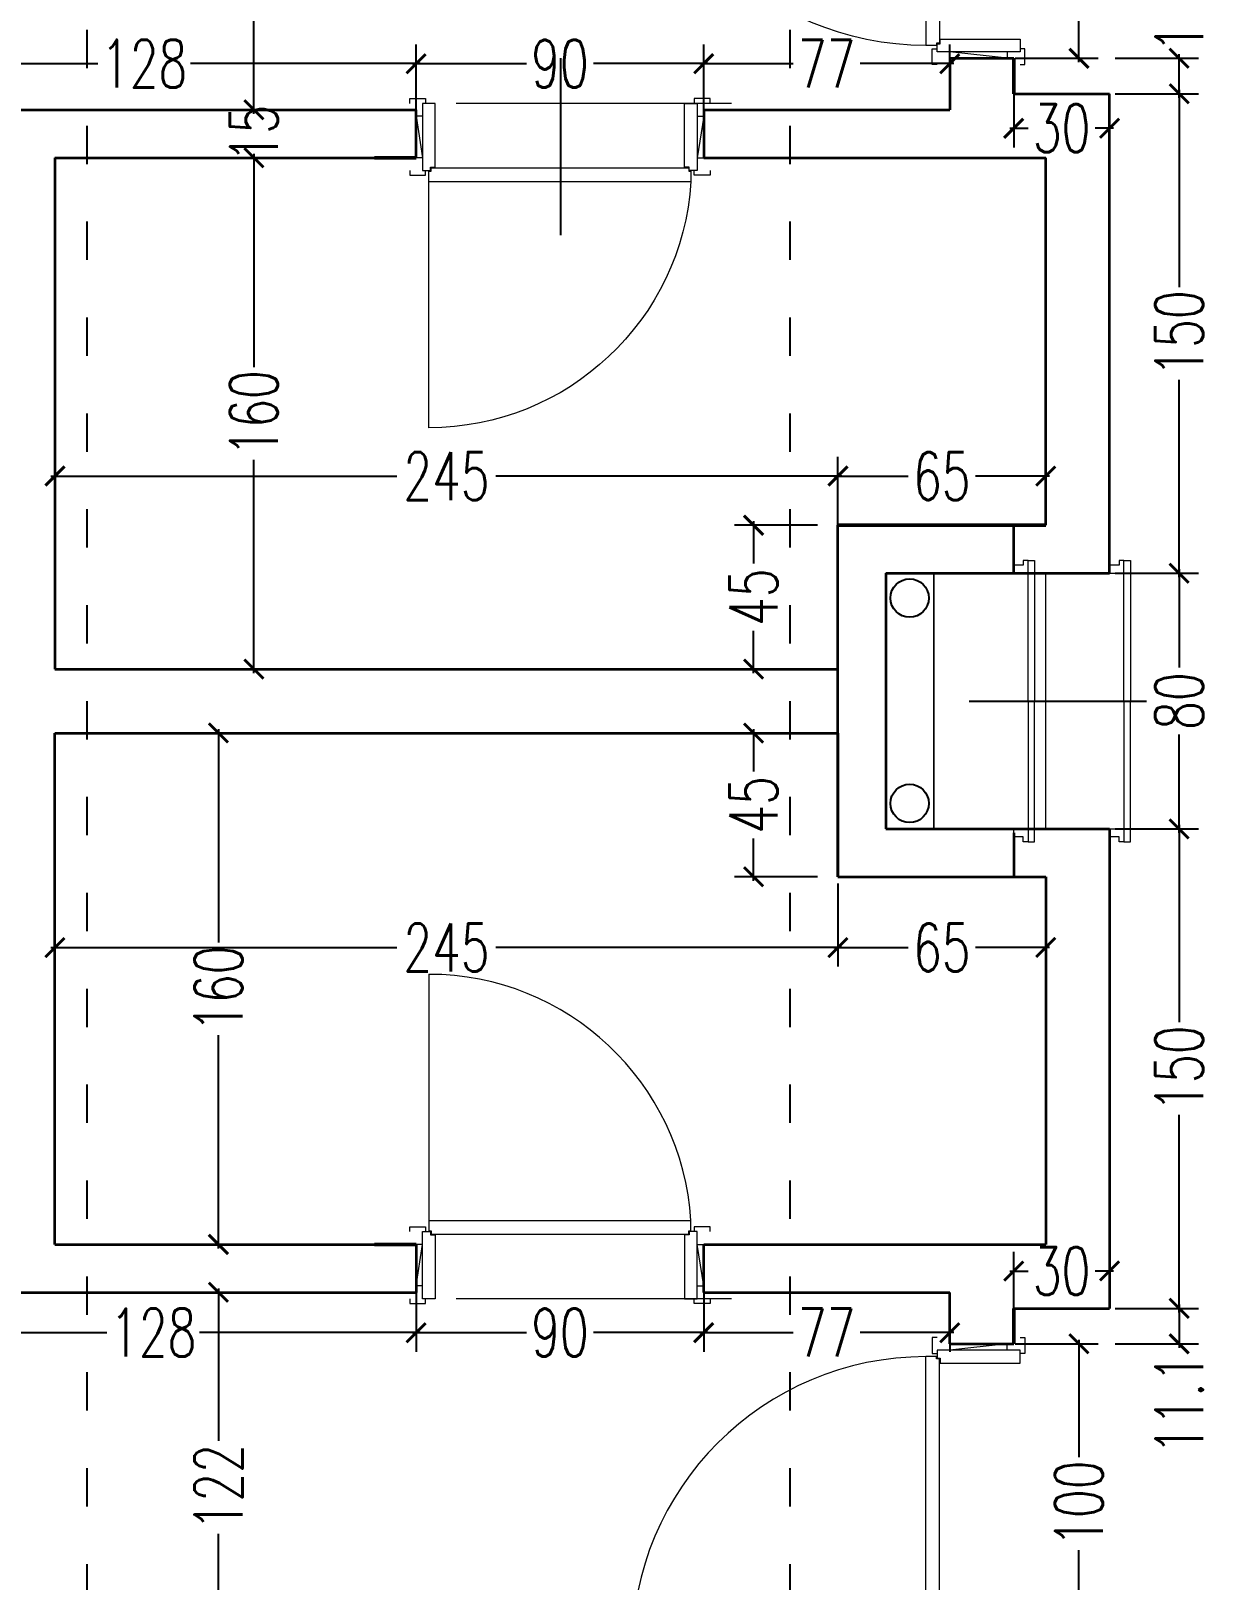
# Model space of a CAD drawing. Header units: centimetres. Extents: x -3207095 to 15275363, y -32656 to 4798027.
# Drawn here: x 690744.4 to 691116.5, y 4438048.7 to 4438533.4 of the extents above; entities that cross this region are included whole.
import ezdxf

# ---------------------------------------------------------------- set-up
doc = ezdxf.new("R2010")
doc.units = ezdxf.units.CM
doc.linetypes.add('ACAD_ISO03W100', pattern=[30, 12, -18])
doc.linetypes.add('DUZ', pattern=[500, 500])
doc.layers.get('0').update_dxf_attribs({"color": 1, "linetype": 'DUZ'})
for name, color, linetype in [('DIM', 1, 'DUZ'), ('pen.kap.olc', 205, 'Continuous'), ('TESİSAT', 57, 'Continuous')]:
    doc.layers.add(name, color=color, linetype=linetype)
for name, color, linetype, lineweight in [('DUV', 220, 'Continuous', 50), ('DUVAR', 7, 'Continuous', 35), ('iç duvar', 7, 'Continuous', 50), ('KAPEN', 151, 'Continuous', 9)]:
    doc.layers.add(name, color=color, linetype=linetype, lineweight=lineweight)
doc.styles.add('DIM', font='ROMANSTW.SHX', dxfattribs={"width": 0.7})
doc.dimstyles.new('1_100', dxfattribs={"dimtxt": 15, "dimasz": 6, "dimexe": 6, "dimexo": 0, "dimgap": 2, "dimtad": 0, "dimdec": 1, "dimzin": 11, "dimdsep": 46, "dimtxsty": 'DIM', "dimblk": 'ARCHTICK', "dimcen": 3, "dimdle": 1.25, "dimclrt": 2, "dimadec": 0, "dimazin": 0, "dimtfac": 1.25, "dimtdec": 1, "dimtix": 1, "dimtofl": 0, "dimtmove": 1, "dimatfit": 3, "dimldrblk": 'ARCHTICK', "dimfxl": 20, "dimfxlon": 1, "dimtolj": 1, "dimtzin": 0, "dimarcsym": 0})

# ---------------------------------------------------------------- blocks, each defined once
blk = doc.blocks.new('new block')
at = {"layer": 'KAPEN'}
for p, q in [((105202.0528, 48261.8596), (105202.0198, 48261.8596)), ((105202.0528, 48261.8526), (105202.0528, 48261.8596)), ((105202.0628, 48261.8526), (105202.0528, 48261.8526)), ((105202.0628, 48261.0466), (105202.0628, 48261.8526)), ((105201.2498, 48261.0396), (105202.0528, 48261.0396)), ((105202.0528, 48261.0466), (105202.0628, 48261.0466)), ((105202.0528, 48261.0396), (105202.0528, 48261.0466))]:
    blk.add_line(p, q, dxfattribs=at)
for points in [[(105202.0548, 48261.9196), (105202.0398, 48261.9196), (105202.0398, 48261.8696), (105202.0548, 48261.8696)], [(105202.2648, 48261.9196), (105202.2798, 48261.9196), (105202.2798, 48261.8696), (105202.2648, 48261.8696)], [(105202.0198, 48261.0396), (105202.0198, 48261.8596)], [(105202.2248, 48261.8796), (105202.2248, 48261.8996), (105202.0948, 48261.8796), (105202.0948, 48261.8996)], [(105202.0548, 48260.9796), (105202.0398, 48260.9796), (105202.0398, 48261.0296), (105202.0548, 48261.0296)], [(105202.2648, 48260.9796), (105202.2798, 48260.9796), (105202.2798, 48261.0296), (105202.2648, 48261.0296)], [(105202.2248, 48261.0196), (105202.2248, 48260.9996), (105202.0948, 48261.0196), (105202.0948, 48260.9996)]]:
    blk.add_lwpolyline(points, dxfattribs=at)
for points in [[(105202.0548, 48261.8796), (105202.0548, 48261.8546), (105202.0648, 48261.8546), (105202.0648, 48261.8396), (105202.2648, 48261.8396), (105202.2648, 48261.8796)], [(105202.0548, 48261.0196), (105202.0548, 48261.0446), (105202.0648, 48261.0446), (105202.0648, 48261.0596), (105202.2648, 48261.0596), (105202.2648, 48261.0196)]]:
    blk.add_lwpolyline(points, close=True, dxfattribs=at)
blk.add_arc((105202.0715, 48261.0396), 0.8216, 93.6023, 180, dxfattribs=at)
blk = doc.blocks.new('K210')
for p, q in [((0.04, 0.985), (0.04, 0.032)), ((0.96, 0.032), (0.96, 0.065)), ((0.04, 0.032), (0.047, 0.032)), ((0.047, 0.032), (0.047, 0.022)), ((0.047, 0.022), (0.953, 0.022)), ((0.953, 0.032), (0.96, 0.032)), ((0.953, 0.022), (0.953, 0.032))]:
    blk.add_line(p, q)
for points in [[(0.04, 0.065), (0.96, 0.065)], [(-0.02, 0.03), (-0.02, 0.045), (0.03, 0.045), (0.03, 0.03)], [(1.02, 0.03), (1.02, 0.045), (0.97, 0.045), (0.97, 0.03)], [(0.02, -0.19), (0, -0.19), (0.02, -0.01), (0, -0.01)], [(0.98, -0.19), (1, -0.19), (0.98, -0.01), (1, -0.01)], [(-0.02, -0.23), (-0.02, -0.245), (0.03, -0.245), (0.03, -0.23)], [(1.02, -0.23), (1.02, -0.245), (0.97, -0.245), (0.97, -0.23)]]:
    blk.add_lwpolyline(points)
for points in [[(0.02, 0.03), (0.045, 0.03), (0.045, 0.02), (0.06, 0.02), (0.06, -0.23), (0.02, -0.23)], [(0.98, 0.03), (0.955, 0.03), (0.955, 0.02), (0.94, 0.02), (0.94, -0.23), (0.98, -0.23)]]:
    blk.add_lwpolyline(points, close=True)
blk.add_arc((0.04, 0.065), 0.92, 0, 90)
blk = doc.blocks.new('_ArchTick')
at = {"color": 0, "linetype": 'ByBlock', "const_width": 0.15}
blk.add_lwpolyline([(-0.5, -0.5), (0.5, 0.5)], dxfattribs=at)
blk = doc.blocks.new('*D4764')
at = {"layer": 'Defpoints', "color": 0, "linetype": 'Continuous', "lineweight": 5, "transparency": 16777216}
for p in [(691256.93, 4439776.56), (691076.93, 4439758.74), (691256.93, -32656.41)]:
    blk.add_point(p, dxfattribs=at)
at = {"layer": 'DIM', "color": 0, "linetype": 'Continuous', "lineweight": -2, "transparency": 16777216}
for p, q in [((691076.93, 4439758.74), (691076.93, 4439782.56)), ((691256.93, 4439756.56), (691256.93, 4439782.56)), ((691075.68, 4439776.56), (691152.43, 4439776.56)), ((691258.18, 4439776.56), (691181.43, 4439776.56))]:
    blk.add_line(p, q, dxfattribs=at)
at = {"layer": 'DIM', "color": 0, "linetype": 'Continuous', "lineweight": -2, "transparency": 16777216, "xscale": 6, "yscale": 6, "zscale": 6, "rotation": 180}
blk.add_blockref('_ArchTick', (691076.93, 4439776.56), dxfattribs=at)
at = {"layer": 'DIM', "color": 0, "linetype": 'Continuous', "lineweight": -2, "transparency": 16777216, "xscale": 6, "yscale": 6, "zscale": 6}
blk.add_blockref('_ArchTick', (691256.93, 4439776.56), dxfattribs=at)
at = {"layer": 'DIM', "color": 2, "linetype": 'Continuous', "lineweight": 5, "transparency": 16777216, "insert": (691166.93, 4439776.56), "char_height": 15, "attachment_point": 5, "style": 'DIM'}
blk.add_mtext('\\A1;180', dxfattribs=at)
blk = doc.blocks.new('*D5770')
at = {"layer": 'Defpoints', "color": 0, "linetype": 'Continuous', "lineweight": 5, "transparency": 16777216}
for p in [(691051.93, 4438122.63), (691072.34, 4438122.63), (691051.92, 4438022.63)]:
    blk.add_point(p, dxfattribs=at)
at = {"layer": 'DIM', "color": 0, "linetype": 'Continuous', "lineweight": -2, "transparency": 16777216}
for p, q in [((691072.34, 4438123.88), (691072.34, 4438087.13)), ((691052.34, 4438122.63), (691078.34, 4438122.63)), ((691072.34, 4438021.38), (691072.34, 4438058.13)), ((691052.34, 4438022.63), (691078.34, 4438022.63))]:
    blk.add_line(p, q, dxfattribs=at)
at = {"layer": 'DIM', "color": 0, "linetype": 'Continuous', "lineweight": -2, "transparency": 16777216, "xscale": 6, "yscale": 6, "zscale": 6}
for p, rotation in [((691072.34, 4438122.63), 90), ((691072.34, 4438022.63), 270)]:
    blk.add_blockref('_ArchTick', p, dxfattribs=dict(at, rotation=rotation))
at = {"layer": 'DIM', "color": 2, "linetype": 'Continuous', "lineweight": 5, "transparency": 16777216, "insert": (691072.34, 4438072.63), "char_height": 15, "attachment_point": 5, "rotation": 90, "style": 'DIM'}
blk.add_mtext('\\A1;100', dxfattribs=at)
blk = doc.blocks.new('*D5775')
at = {"layer": 'Defpoints', "color": 0, "linetype": 'Continuous', "lineweight": 5, "transparency": 16777216}
for p in [(691081.93, 4438283.74), (691103.7, 4438283.74), (691081.93, 4438133.74)]:
    blk.add_point(p, dxfattribs=at)
at = {"layer": 'DIM', "color": 0, "linetype": 'Continuous', "lineweight": -2, "transparency": 16777216}
for p, q in [((691083.7, 4438283.74), (691109.7, 4438283.74)), ((691103.7, 4438284.99), (691103.7, 4438223.24)), ((691103.7, 4438132.49), (691103.7, 4438194.24)), ((691083.7, 4438133.74), (691109.7, 4438133.74))]:
    blk.add_line(p, q, dxfattribs=at)
at = {"layer": 'DIM', "color": 0, "linetype": 'Continuous', "lineweight": -2, "transparency": 16777216, "xscale": 6, "yscale": 6, "zscale": 6}
for p, rotation in [((691103.7, 4438283.74), 90), ((691103.7, 4438133.74), 270)]:
    blk.add_blockref('_ArchTick', p, dxfattribs=dict(at, rotation=rotation))
at = {"layer": 'DIM', "color": 2, "linetype": 'Continuous', "lineweight": 5, "transparency": 16777216, "insert": (691103.7, 4438208.74), "char_height": 15, "attachment_point": 5, "rotation": 90, "style": 'DIM'}
blk.add_mtext('\\A1;150', dxfattribs=at)
blk = doc.blocks.new('*D5776')
at = {"layer": 'Defpoints', "color": 0, "linetype": 'Continuous', "lineweight": 5, "transparency": 16777216}
for p in [(691081.93, 4438363.74), (691103.7, 4438363.74), (691081.93, 4438283.74)]:
    blk.add_point(p, dxfattribs=at)
at = {"layer": 'DIM', "color": 0, "linetype": 'Continuous', "lineweight": -2, "transparency": 16777216}
for p, q in [((691083.7, 4438363.74), (691109.7, 4438363.74)), ((691103.7, 4438364.99), (691103.7, 4438334.24)), ((691103.7, 4438282.49), (691103.7, 4438313.24)), ((691083.7, 4438283.74), (691109.7, 4438283.74))]:
    blk.add_line(p, q, dxfattribs=at)
at = {"layer": 'DIM', "color": 0, "linetype": 'Continuous', "lineweight": -2, "transparency": 16777216, "xscale": 6, "yscale": 6, "zscale": 6}
for p, rotation in [((691103.7, 4438363.74), 90), ((691103.7, 4438283.74), 270)]:
    blk.add_blockref('_ArchTick', p, dxfattribs=dict(at, rotation=rotation))
at = {"layer": 'DIM', "color": 2, "linetype": 'Continuous', "lineweight": 5, "transparency": 16777216, "insert": (691103.7, 4438323.74), "char_height": 15, "attachment_point": 5, "rotation": 90, "style": 'DIM'}
blk.add_mtext('\\A1;80', dxfattribs=at)
blk = doc.blocks.new('*D5777')
at = {"layer": 'Defpoints', "color": 0, "linetype": 'Continuous', "lineweight": 5, "transparency": 16777216}
for p in [(691081.93, 4438513.74), (691103.7, 4438513.74), (691081.93, 4438363.74)]:
    blk.add_point(p, dxfattribs=at)
at = {"layer": 'DIM', "color": 0, "linetype": 'Continuous', "lineweight": -2, "transparency": 16777216}
for p, q in [((691083.7, 4438513.74), (691109.7, 4438513.74)), ((691103.7, 4438514.99), (691103.7, 4438453.24)), ((691103.7, 4438362.49), (691103.7, 4438424.24)), ((691083.7, 4438363.74), (691109.7, 4438363.74))]:
    blk.add_line(p, q, dxfattribs=at)
at = {"layer": 'DIM', "color": 0, "linetype": 'Continuous', "lineweight": -2, "transparency": 16777216, "xscale": 6, "yscale": 6, "zscale": 6}
for p, rotation in [((691103.7, 4438513.74), 90), ((691103.7, 4438363.74), 270)]:
    blk.add_blockref('_ArchTick', p, dxfattribs=dict(at, rotation=rotation))
at = {"layer": 'DIM', "color": 2, "linetype": 'Continuous', "lineweight": 5, "transparency": 16777216, "insert": (691103.7, 4438438.74), "char_height": 15, "attachment_point": 5, "rotation": 90, "style": 'DIM'}
blk.add_mtext('\\A1;150', dxfattribs=at)
blk = doc.blocks.new('*D5778')
at = {"layer": 'Defpoints', "color": 0, "linetype": 'Continuous', "lineweight": 5, "transparency": 16777216}
for p in [(691051.93, 4438624.85), (691072.34, 4438624.85), (691051.93, 4438524.85)]:
    blk.add_point(p, dxfattribs=at)
at = {"layer": 'DIM', "color": 0, "linetype": 'Continuous', "lineweight": -2, "transparency": 16777216}
for p, q in [((691052.34, 4438624.85), (691078.34, 4438624.85)), ((691072.34, 4438626.1), (691072.34, 4438589.35)), ((691072.34, 4438523.6), (691072.34, 4438560.35)), ((691052.34, 4438524.85), (691078.34, 4438524.85))]:
    blk.add_line(p, q, dxfattribs=at)
at = {"layer": 'DIM', "color": 0, "linetype": 'Continuous', "lineweight": -2, "transparency": 16777216, "xscale": 6, "yscale": 6, "zscale": 6}
for p, rotation in [((691072.34, 4438624.85), 90), ((691072.34, 4438524.85), 270)]:
    blk.add_blockref('_ArchTick', p, dxfattribs=dict(at, rotation=rotation))
at = {"layer": 'DIM', "color": 2, "linetype": 'Continuous', "lineweight": 5, "transparency": 16777216, "insert": (691072.34, 4438574.85), "char_height": 15, "attachment_point": 5, "rotation": 90, "style": 'DIM'}
blk.add_mtext('\\A1;100', dxfattribs=at)
blk = doc.blocks.new('*D5780')
at = {"layer": 'Defpoints', "color": 0, "linetype": 'Continuous', "lineweight": 5, "transparency": 16777216}
for p in [(691077.88, 4438524.85), (691103.7, 4438524.85), (691077.88, 4438513.74)]:
    blk.add_point(p, dxfattribs=at)
at = {"layer": 'DIM', "color": 0, "linetype": 'Continuous', "lineweight": -2, "transparency": 16777216}
for p, q in [((691103.7, 4438512.49), (691103.7, 4438526.1)), ((691083.7, 4438524.85), (691109.7, 4438524.85)), ((691083.7, 4438513.74), (691109.7, 4438513.74))]:
    blk.add_line(p, q, dxfattribs=at)
at = {"layer": 'DIM', "color": 0, "linetype": 'Continuous', "lineweight": -2, "transparency": 16777216, "xscale": 6, "yscale": 6, "zscale": 6}
for p, rotation in [((691103.7, 4438524.85), 90), ((691103.7, 4438513.74), 270)]:
    blk.add_blockref('_ArchTick', p, dxfattribs=dict(at, rotation=rotation))
at = {"layer": 'DIM', "color": 2, "linetype": 'Continuous', "lineweight": 5, "transparency": 16777216, "insert": (691103.7, 4438542.41), "char_height": 15, "attachment_point": 5, "rotation": 90, "style": 'DIM'}
blk.add_mtext('\\A1;11.1', dxfattribs=at)
blk = doc.blocks.new('*D5781')
at = {"layer": 'Defpoints', "color": 0, "linetype": 'Continuous', "lineweight": 5, "transparency": 16777216}
for p in [(691075.49, 4438133.74), (691075.49, 4438122.63), (691103.7, 4438122.63)]:
    blk.add_point(p, dxfattribs=at)
at = {"layer": 'DIM', "color": 0, "linetype": 'Continuous', "lineweight": -2, "transparency": 16777216}
for p, q in [((691083.7, 4438133.74), (691109.7, 4438133.74)), ((691103.7, 4438134.99), (691103.7, 4438121.38)), ((691083.7, 4438122.63), (691109.7, 4438122.63))]:
    blk.add_line(p, q, dxfattribs=at)
at = {"layer": 'DIM', "color": 0, "linetype": 'Continuous', "lineweight": -2, "transparency": 16777216, "xscale": 6, "yscale": 6, "zscale": 6}
for p, rotation in [((691103.7, 4438133.74), 90), ((691103.7, 4438122.63), 270)]:
    blk.add_blockref('_ArchTick', p, dxfattribs=dict(at, rotation=rotation))
at = {"layer": 'DIM', "color": 2, "linetype": 'Continuous', "lineweight": 5, "transparency": 16777216, "insert": (691103.7, 4438103.79), "char_height": 15, "attachment_point": 5, "rotation": 90, "style": 'DIM'}
blk.add_mtext('\\A1;11.1', dxfattribs=at)
blk = doc.blocks.new('*D5792')
at = {"layer": 'Defpoints', "color": 0, "linetype": 'Continuous', "lineweight": 5, "transparency": 16777216}
for p in [(691051.93, 4438513.74), (691081.93, 4438513.74), (691081.93, 4438502.94)]:
    blk.add_point(p, dxfattribs=at)
at = {"layer": 'DIM', "color": 0, "linetype": 'Continuous', "lineweight": -2, "transparency": 16777216}
for p, q in [((691051.93, 4438513.74), (691051.93, 4438496.94)), ((691081.93, 4438513.74), (691081.93, 4438496.94)), ((691050.68, 4438502.94), (691056.43, 4438502.94)), ((691083.18, 4438502.94), (691077.43, 4438502.94))]:
    blk.add_line(p, q, dxfattribs=at)
at = {"layer": 'DIM', "color": 0, "linetype": 'Continuous', "lineweight": -2, "transparency": 16777216, "xscale": 6, "yscale": 6, "zscale": 6, "rotation": 180}
blk.add_blockref('_ArchTick', (691051.93, 4438502.94), dxfattribs=at)
at = {"layer": 'DIM', "color": 0, "linetype": 'Continuous', "lineweight": -2, "transparency": 16777216, "xscale": 6, "yscale": 6, "zscale": 6}
blk.add_blockref('_ArchTick', (691081.93, 4438502.94), dxfattribs=at)
at = {"layer": 'DIM', "color": 2, "linetype": 'Continuous', "lineweight": 5, "transparency": 16777216, "insert": (691066.93, 4438502.94), "char_height": 15, "attachment_point": 5, "style": 'DIM'}
blk.add_mtext('\\A1;30', dxfattribs=at)
blk = doc.blocks.new('*D4858')
at = {"layer": 'Defpoints', "color": 0, "linetype": 'Continuous', "lineweight": 5, "transparency": 16777216}
for p in [(691081.93, 4438145.42), (691051.93, 4438133.74), (691081.93, 4438133.74)]:
    blk.add_point(p, dxfattribs=at)
at = {"layer": 'DIM', "color": 0, "linetype": 'Continuous', "lineweight": -2, "transparency": 16777216}
for p, q in [((691051.93, 4438133.74), (691051.93, 4438151.42)), ((691081.93, 4438133.74), (691081.93, 4438151.42)), ((691050.68, 4438145.42), (691056.43, 4438145.42)), ((691083.18, 4438145.42), (691077.43, 4438145.42))]:
    blk.add_line(p, q, dxfattribs=at)
at = {"layer": 'DIM', "color": 0, "linetype": 'Continuous', "lineweight": -2, "transparency": 16777216, "xscale": 6, "yscale": 6, "zscale": 6, "rotation": 180}
blk.add_blockref('_ArchTick', (691051.93, 4438145.42), dxfattribs=at)
at = {"layer": 'DIM', "color": 0, "linetype": 'Continuous', "lineweight": -2, "transparency": 16777216, "xscale": 6, "yscale": 6, "zscale": 6}
blk.add_blockref('_ArchTick', (691081.93, 4438145.42), dxfattribs=at)
at = {"layer": 'DIM', "color": 2, "linetype": 'Continuous', "lineweight": 5, "transparency": 16777216, "insert": (691066.93, 4438145.42), "char_height": 15, "attachment_point": 5, "style": 'DIM'}
blk.add_mtext('\\A1;30', dxfattribs=at)
blk = doc.blocks.new('*D4880')
at = {"layer": 'Defpoints', "color": 0, "linetype": 'Continuous', "lineweight": 5, "transparency": 16777216}
for p in [(690798.01, 4438630.74), (690798.01, 4438508.74), (690814.16, 4438508.74)]:
    blk.add_point(p, dxfattribs=at)
at = {"layer": 'DIM', "color": 0, "linetype": 'Continuous', "lineweight": -2, "transparency": 16777216}
for p, q in [((690798.01, 4438630.74), (690820.16, 4438630.74)), ((690814.16, 4438631.99), (690814.16, 4438584.24)), ((690814.16, 4438507.49), (690814.16, 4438555.24)), ((690798.01, 4438508.74), (690820.16, 4438508.74))]:
    blk.add_line(p, q, dxfattribs=at)
at = {"layer": 'DIM', "color": 0, "linetype": 'Continuous', "lineweight": -2, "transparency": 16777216, "xscale": 6, "yscale": 6, "zscale": 6}
for p, rotation in [((690814.16, 4438630.74), 90), ((690814.16, 4438508.74), 270)]:
    blk.add_blockref('_ArchTick', p, dxfattribs=dict(at, rotation=rotation))
at = {"layer": 'DIM', "color": 2, "linetype": 'Continuous', "lineweight": 5, "transparency": 16777216, "insert": (690814.16, 4438569.74), "char_height": 15, "attachment_point": 5, "rotation": 90, "style": 'DIM'}
blk.add_mtext('\\A1;122', dxfattribs=at)
blk = doc.blocks.new('*D4882')
at = {"layer": 'Defpoints', "color": 0, "linetype": 'Continuous', "lineweight": 5, "transparency": 16777216}
for p in [(690751.93, 4438394.13), (690751.93, 4438378.74), (690996.93, 4438378.74)]:
    blk.add_point(p, dxfattribs=at)
at = {"layer": 'DIM', "color": 0, "linetype": 'Continuous', "lineweight": -2, "transparency": 16777216}
for p, q in [((690751.93, 4438378.74), (690751.93, 4438400.13)), ((690996.93, 4438378.74), (690996.93, 4438400.13)), ((690750.68, 4438394.13), (690858.93, 4438394.13)), ((690998.18, 4438394.13), (690889.93, 4438394.13))]:
    blk.add_line(p, q, dxfattribs=at)
at = {"layer": 'DIM', "color": 0, "linetype": 'Continuous', "lineweight": -2, "transparency": 16777216, "xscale": 6, "yscale": 6, "zscale": 6, "rotation": 180}
blk.add_blockref('_ArchTick', (690751.93, 4438394.13), dxfattribs=at)
at = {"layer": 'DIM', "color": 0, "linetype": 'Continuous', "lineweight": -2, "transparency": 16777216, "xscale": 6, "yscale": 6, "zscale": 6}
blk.add_blockref('_ArchTick', (690996.93, 4438394.13), dxfattribs=at)
at = {"layer": 'DIM', "color": 2, "linetype": 'Continuous', "lineweight": 5, "transparency": 16777216, "insert": (690874.43, 4438394.13), "char_height": 15, "attachment_point": 5, "style": 'DIM'}
blk.add_mtext('\\A1;245', dxfattribs=at)
blk = doc.blocks.new('*D4883')
at = {"layer": 'Defpoints', "color": 0, "linetype": 'Continuous', "lineweight": 5, "transparency": 16777216}
for p in [(691061.93, 4438394.13), (690996.93, 4438378.74), (691061.93, 4438378.74)]:
    blk.add_point(p, dxfattribs=at)
at = {"layer": 'DIM', "color": 0, "linetype": 'Continuous', "lineweight": -2, "transparency": 16777216}
for p, q in [((690996.93, 4438378.74), (690996.93, 4438400.13)), ((691061.93, 4438378.74), (691061.93, 4438400.13)), ((690995.68, 4438394.13), (691018.93, 4438394.13)), ((691063.18, 4438394.13), (691039.93, 4438394.13))]:
    blk.add_line(p, q, dxfattribs=at)
at = {"layer": 'DIM', "color": 0, "linetype": 'Continuous', "lineweight": -2, "transparency": 16777216, "xscale": 6, "yscale": 6, "zscale": 6, "rotation": 180}
blk.add_blockref('_ArchTick', (690996.93, 4438394.13), dxfattribs=at)
at = {"layer": 'DIM', "color": 0, "linetype": 'Continuous', "lineweight": -2, "transparency": 16777216, "xscale": 6, "yscale": 6, "zscale": 6}
blk.add_blockref('_ArchTick', (691061.93, 4438394.13), dxfattribs=at)
at = {"layer": 'DIM', "color": 2, "linetype": 'Continuous', "lineweight": 5, "transparency": 16777216, "insert": (691029.43, 4438394.13), "char_height": 15, "attachment_point": 5, "style": 'DIM'}
blk.add_mtext('\\A1;65', dxfattribs=at)
blk = doc.blocks.new('*D4586')
at = {"layer": 'Defpoints', "color": 0, "linetype": 'Continuous', "lineweight": 5, "transparency": 16777216}
for p in [(690798.01, 4438508.74), (690798.01, 4438493.74), (690814.16, 4438493.74)]:
    blk.add_point(p, dxfattribs=at)
at = {"layer": 'DIM', "color": 0, "linetype": 'Continuous', "lineweight": -2, "transparency": 16777216}
for p, q in [((690814.16, 4438508.74), (690814.16, 4438514.74)), ((690798.01, 4438508.74), (690820.16, 4438508.74)), ((690798.01, 4438493.74), (690820.16, 4438493.74)), ((690814.16, 4438493.74), (690814.16, 4438487.74))]:
    blk.add_line(p, q, dxfattribs=at)
at = {"layer": 'DIM', "color": 0, "linetype": 'Continuous', "lineweight": -2, "transparency": 16777216, "xscale": 6, "yscale": 6, "zscale": 6}
for p, rotation in [((690814.16, 4438508.74), 270), ((690814.16, 4438493.74), 90)]:
    blk.add_blockref('_ArchTick', p, dxfattribs=dict(at, rotation=rotation))
at = {"layer": 'DIM', "color": 2, "linetype": 'Continuous', "lineweight": 5, "transparency": 16777216, "insert": (690814.16, 4438501.24), "char_height": 15, "attachment_point": 5, "rotation": 90, "style": 'DIM'}
blk.add_mtext('\\A1;15', dxfattribs=at)
blk = doc.blocks.new('*D4588')
at = {"layer": 'Defpoints', "color": 0, "linetype": 'Continuous', "lineweight": 5, "transparency": 16777216}
for p in [(690798.01, 4438493.74), (690811.64, 4438333.74), (690814.16, 4438333.74)]:
    blk.add_point(p, dxfattribs=at)
at = {"layer": 'DIM', "color": 0, "linetype": 'Continuous', "lineweight": -2, "transparency": 16777216}
for p, q in [((690798.01, 4438493.74), (690820.16, 4438493.74)), ((690814.16, 4438494.99), (690814.16, 4438428.24)), ((690814.16, 4438332.49), (690814.16, 4438399.24)), ((690811.64, 4438333.74), (690820.16, 4438333.74))]:
    blk.add_line(p, q, dxfattribs=at)
at = {"layer": 'DIM', "color": 0, "linetype": 'Continuous', "lineweight": -2, "transparency": 16777216, "xscale": 6, "yscale": 6, "zscale": 6}
for p, rotation in [((690814.16, 4438493.74), 90), ((690814.16, 4438333.74), 270)]:
    blk.add_blockref('_ArchTick', p, dxfattribs=dict(at, rotation=rotation))
at = {"layer": 'DIM', "color": 2, "linetype": 'Continuous', "lineweight": 5, "transparency": 16777216, "insert": (690814.16, 4438413.74), "char_height": 15, "attachment_point": 5, "rotation": 90, "style": 'DIM'}
blk.add_mtext('\\A1;160', dxfattribs=at)
blk = doc.blocks.new('*D4589')
at = {"layer": 'Defpoints', "color": 0, "linetype": 'Continuous', "lineweight": 5, "transparency": 16777216}
for p in [(690954.93, 4438523.16), (690954.93, 4438508.74), (691031.93, 4438508.74)]:
    blk.add_point(p, dxfattribs=at)
at = {"layer": 'DIM', "color": 0, "linetype": 'Continuous', "lineweight": -2, "transparency": 16777216}
for p, q in [((690954.93, 4438508.74), (690954.93, 4438529.16)), ((691031.93, 4438508.74), (691031.93, 4438529.16)), ((690953.68, 4438523.16), (690982.93, 4438523.16)), ((691033.18, 4438523.16), (691003.93, 4438523.16))]:
    blk.add_line(p, q, dxfattribs=at)
at = {"layer": 'DIM', "color": 0, "linetype": 'Continuous', "lineweight": -2, "transparency": 16777216, "xscale": 6, "yscale": 6, "zscale": 6, "rotation": 180}
blk.add_blockref('_ArchTick', (690954.93, 4438523.16), dxfattribs=at)
at = {"layer": 'DIM', "color": 0, "linetype": 'Continuous', "lineweight": -2, "transparency": 16777216, "xscale": 6, "yscale": 6, "zscale": 6}
blk.add_blockref('_ArchTick', (691031.93, 4438523.16), dxfattribs=at)
at = {"layer": 'DIM', "color": 2, "linetype": 'Continuous', "lineweight": 5, "transparency": 16777216, "insert": (690993.43, 4438523.16), "char_height": 15, "attachment_point": 5, "style": 'DIM'}
blk.add_mtext('\\A1;77', dxfattribs=at)
blk = doc.blocks.new('*D4590')
at = {"layer": 'Defpoints', "color": 0, "linetype": 'Continuous', "lineweight": 5, "transparency": 16777216}
for p in [(690864.93, 4438523.16), (690864.93, 4438506.74), (690954.93, 4438508.74)]:
    blk.add_point(p, dxfattribs=at)
at = {"layer": 'DIM', "color": 0, "linetype": 'Continuous', "lineweight": -2, "transparency": 16777216}
for p, q in [((690864.93, 4438506.74), (690864.93, 4438529.16)), ((690954.93, 4438508.74), (690954.93, 4438529.16)), ((690863.68, 4438523.16), (690899.43, 4438523.16)), ((690956.18, 4438523.16), (690920.43, 4438523.16))]:
    blk.add_line(p, q, dxfattribs=at)
at = {"layer": 'DIM', "color": 0, "linetype": 'Continuous', "lineweight": -2, "transparency": 16777216, "xscale": 6, "yscale": 6, "zscale": 6, "rotation": 180}
blk.add_blockref('_ArchTick', (690864.93, 4438523.16), dxfattribs=at)
at = {"layer": 'DIM', "color": 0, "linetype": 'Continuous', "lineweight": -2, "transparency": 16777216, "xscale": 6, "yscale": 6, "zscale": 6}
blk.add_blockref('_ArchTick', (690954.93, 4438523.16), dxfattribs=at)
at = {"layer": 'DIM', "color": 2, "linetype": 'Continuous', "lineweight": 5, "transparency": 16777216, "insert": (690909.93, 4438523.16), "char_height": 15, "attachment_point": 5, "style": 'DIM'}
blk.add_mtext('\\A1;90', dxfattribs=at)
blk = doc.blocks.new('*D4591')
at = {"layer": 'Defpoints', "color": 0, "linetype": 'Continuous', "lineweight": 5, "transparency": 16777216}
for p in [(690736.93, 4438523.16), (690736.93, 4438506.74), (690864.93, 4438506.74)]:
    blk.add_point(p, dxfattribs=at)
at = {"layer": 'DIM', "color": 0, "linetype": 'Continuous', "lineweight": -2, "transparency": 16777216}
for p, q in [((690736.93, 4438506.74), (690736.93, 4438529.16)), ((690864.93, 4438506.74), (690864.93, 4438529.16)), ((690735.68, 4438523.16), (690765.34, 4438523.16)), ((690866.18, 4438523.16), (690794.34, 4438523.16))]:
    blk.add_line(p, q, dxfattribs=at)
at = {"layer": 'DIM', "color": 0, "linetype": 'Continuous', "lineweight": -2, "transparency": 16777216, "xscale": 6, "yscale": 6, "zscale": 6, "rotation": 180}
blk.add_blockref('_ArchTick', (690736.93, 4438523.16), dxfattribs=at)
at = {"layer": 'DIM', "color": 0, "linetype": 'Continuous', "lineweight": -2, "transparency": 16777216, "xscale": 6, "yscale": 6, "zscale": 6}
blk.add_blockref('_ArchTick', (690864.93, 4438523.16), dxfattribs=at)
at = {"layer": 'DIM', "color": 2, "linetype": 'Continuous', "lineweight": 5, "transparency": 16777216, "insert": (690779.84, 4438523.16), "char_height": 15, "attachment_point": 5, "style": 'DIM'}
blk.add_mtext('\\A1;128', dxfattribs=at)
blk = doc.blocks.new('*D4594')
at = {"layer": 'Defpoints', "color": 0, "linetype": 'Continuous', "lineweight": 5, "transparency": 16777216}
for p in [(690786.93, 4438138.74), (690803.08, 4438138.74), (690786.93, 4438016.74)]:
    blk.add_point(p, dxfattribs=at)
at = {"layer": 'DIM', "color": 0, "linetype": 'Continuous', "lineweight": -2, "transparency": 16777216}
for p, q in [((690786.93, 4438138.74), (690809.08, 4438138.74)), ((690803.08, 4438139.99), (690803.08, 4438092.24)), ((690803.08, 4438015.49), (690803.08, 4438063.24)), ((690786.93, 4438016.74), (690809.08, 4438016.74))]:
    blk.add_line(p, q, dxfattribs=at)
at = {"layer": 'DIM', "color": 0, "linetype": 'Continuous', "lineweight": -2, "transparency": 16777216, "xscale": 6, "yscale": 6, "zscale": 6}
for p, rotation in [((690803.08, 4438138.74), 90), ((690803.08, 4438016.74), 270)]:
    blk.add_blockref('_ArchTick', p, dxfattribs=dict(at, rotation=rotation))
at = {"layer": 'DIM', "color": 2, "linetype": 'Continuous', "lineweight": 5, "transparency": 16777216, "insert": (690803.08, 4438077.74), "char_height": 15, "attachment_point": 5, "rotation": 90, "style": 'DIM'}
blk.add_mtext('\\A1;122', dxfattribs=at)
blk = doc.blocks.new('*D4595')
at = {"layer": 'Defpoints', "color": 0, "linetype": 'Continuous', "lineweight": 5, "transparency": 16777216}
for p in [(690996.93, 4438268.74), (690751.93, 4438249.98), (690996.93, 4438246.64)]:
    blk.add_point(p, dxfattribs=at)
at = {"layer": 'DIM', "color": 0, "linetype": 'Continuous', "lineweight": -2, "transparency": 16777216}
for p, q in [((690996.93, 4438266.64), (690996.93, 4438240.64)), ((690751.93, 4438249.98), (690751.93, 4438240.64)), ((690750.68, 4438246.64), (690858.93, 4438246.64)), ((690998.18, 4438246.64), (690889.93, 4438246.64))]:
    blk.add_line(p, q, dxfattribs=at)
at = {"layer": 'DIM', "color": 0, "linetype": 'Continuous', "lineweight": -2, "transparency": 16777216, "xscale": 6, "yscale": 6, "zscale": 6, "rotation": 180}
blk.add_blockref('_ArchTick', (690751.93, 4438246.64), dxfattribs=at)
at = {"layer": 'DIM', "color": 0, "linetype": 'Continuous', "lineweight": -2, "transparency": 16777216, "xscale": 6, "yscale": 6, "zscale": 6}
blk.add_blockref('_ArchTick', (690996.93, 4438246.64), dxfattribs=at)
at = {"layer": 'DIM', "color": 2, "linetype": 'Continuous', "lineweight": 5, "transparency": 16777216, "insert": (690874.43, 4438246.64), "char_height": 15, "attachment_point": 5, "style": 'DIM'}
blk.add_mtext('\\A1;245', dxfattribs=at)
blk = doc.blocks.new('*D4596')
at = {"layer": 'Defpoints', "color": 0, "linetype": 'Continuous', "lineweight": 5, "transparency": 16777216}
for p in [(690996.93, 4438268.74), (691061.93, 4438261.8), (691061.93, 4438246.64)]:
    blk.add_point(p, dxfattribs=at)
at = {"layer": 'DIM', "color": 0, "linetype": 'Continuous', "lineweight": -2, "transparency": 16777216}
for p, q in [((690996.93, 4438266.64), (690996.93, 4438240.64)), ((691061.93, 4438261.8), (691061.93, 4438240.64)), ((690995.68, 4438246.64), (691018.93, 4438246.64)), ((691063.18, 4438246.64), (691039.93, 4438246.64))]:
    blk.add_line(p, q, dxfattribs=at)
at = {"layer": 'DIM', "color": 0, "linetype": 'Continuous', "lineweight": -2, "transparency": 16777216, "xscale": 6, "yscale": 6, "zscale": 6, "rotation": 180}
blk.add_blockref('_ArchTick', (690996.93, 4438246.64), dxfattribs=at)
at = {"layer": 'DIM', "color": 0, "linetype": 'Continuous', "lineweight": -2, "transparency": 16777216, "xscale": 6, "yscale": 6, "zscale": 6}
blk.add_blockref('_ArchTick', (691061.93, 4438246.64), dxfattribs=at)
at = {"layer": 'DIM', "color": 2, "linetype": 'Continuous', "lineweight": 5, "transparency": 16777216, "insert": (691029.43, 4438246.64), "char_height": 15, "attachment_point": 5, "style": 'DIM'}
blk.add_mtext('\\A1;65', dxfattribs=at)
blk = doc.blocks.new('*D4597')
at = {"layer": 'Defpoints', "color": 0, "linetype": 'Continuous', "lineweight": 5, "transparency": 16777216}
for p in [(690786.93, 4438313.74), (690803.08, 4438313.74), (690786.93, 4438153.74)]:
    blk.add_point(p, dxfattribs=at)
at = {"layer": 'DIM', "color": 0, "linetype": 'Continuous', "lineweight": -2, "transparency": 16777216}
for p, q in [((690786.93, 4438313.74), (690809.08, 4438313.74)), ((690803.08, 4438314.99), (690803.08, 4438248.24)), ((690803.08, 4438152.49), (690803.08, 4438219.24)), ((690786.93, 4438153.74), (690809.08, 4438153.74))]:
    blk.add_line(p, q, dxfattribs=at)
at = {"layer": 'DIM', "color": 0, "linetype": 'Continuous', "lineweight": -2, "transparency": 16777216, "xscale": 6, "yscale": 6, "zscale": 6}
for p, rotation in [((690803.08, 4438313.74), 90), ((690803.08, 4438153.74), 270)]:
    blk.add_blockref('_ArchTick', p, dxfattribs=dict(at, rotation=rotation))
at = {"layer": 'DIM', "color": 2, "linetype": 'Continuous', "lineweight": 5, "transparency": 16777216, "insert": (690803.08, 4438233.74), "char_height": 15, "attachment_point": 5, "rotation": 90, "style": 'DIM'}
blk.add_mtext('\\A1;160', dxfattribs=at)
blk = doc.blocks.new('*D4599')
at = {"layer": 'Defpoints', "color": 0, "linetype": 'Continuous', "lineweight": 5, "transparency": 16777216}
for p in [(690996.93, 4438313.74), (690970.53, 4438268.74), (690996.93, 4438268.74)]:
    blk.add_point(p, dxfattribs=at)
at = {"layer": 'DIM', "color": 0, "linetype": 'Continuous', "lineweight": -2, "transparency": 16777216}
for p, q in [((690990.53, 4438313.74), (690964.53, 4438313.74)), ((690970.53, 4438314.99), (690970.53, 4438301.74)), ((690970.53, 4438267.49), (690970.53, 4438280.74)), ((690990.53, 4438268.74), (690964.53, 4438268.74))]:
    blk.add_line(p, q, dxfattribs=at)
at = {"layer": 'DIM', "color": 0, "linetype": 'Continuous', "lineweight": -2, "transparency": 16777216, "xscale": 6, "yscale": 6, "zscale": 6}
for p, rotation in [((690970.53, 4438313.74), 90), ((690970.53, 4438268.74), 270)]:
    blk.add_blockref('_ArchTick', p, dxfattribs=dict(at, rotation=rotation))
at = {"layer": 'DIM', "color": 2, "linetype": 'Continuous', "lineweight": 5, "transparency": 16777216, "insert": (690970.53, 4438291.24), "char_height": 15, "attachment_point": 5, "rotation": 90, "style": 'DIM'}
blk.add_mtext('\\A1;45', dxfattribs=at)
blk = doc.blocks.new('*D4600')
at = {"layer": 'Defpoints', "color": 0, "linetype": 'Continuous', "lineweight": 5, "transparency": 16777216}
for p in [(690970.53, 4438378.74), (690996.93, 4438378.74), (690996.93, 4438333.74)]:
    blk.add_point(p, dxfattribs=at)
at = {"layer": 'DIM', "color": 0, "linetype": 'Continuous', "lineweight": -2, "transparency": 16777216}
for p, q in [((690990.53, 4438378.74), (690964.53, 4438378.74)), ((690970.53, 4438379.99), (690970.53, 4438366.74)), ((690970.53, 4438332.49), (690970.53, 4438345.74)), ((690990.53, 4438333.74), (690964.53, 4438333.74))]:
    blk.add_line(p, q, dxfattribs=at)
at = {"layer": 'DIM', "color": 0, "linetype": 'Continuous', "lineweight": -2, "transparency": 16777216, "xscale": 6, "yscale": 6, "zscale": 6}
for p, rotation in [((690970.53, 4438378.74), 90), ((690970.53, 4438333.74), 270)]:
    blk.add_blockref('_ArchTick', p, dxfattribs=dict(at, rotation=rotation))
at = {"layer": 'DIM', "color": 2, "linetype": 'Continuous', "lineweight": 5, "transparency": 16777216, "insert": (690970.53, 4438356.24), "char_height": 15, "attachment_point": 5, "rotation": 90, "style": 'DIM'}
blk.add_mtext('\\A1;45', dxfattribs=at)
blk = doc.blocks.new('*D4601')
at = {"layer": 'Defpoints', "color": 0, "linetype": 'Continuous', "lineweight": 5, "transparency": 16777216}
for p in [(690954.93, 4438138.74), (691031.93, 4438134.73), (690954.93, 4438126.14)]:
    blk.add_point(p, dxfattribs=at)
at = {"layer": 'DIM', "color": 0, "linetype": 'Continuous', "lineweight": -2, "transparency": 16777216}
for p, q in [((690954.93, 4438138.74), (690954.93, 4438120.14)), ((691031.93, 4438134.73), (691031.93, 4438120.14)), ((690953.68, 4438126.14), (690982.93, 4438126.14)), ((691033.18, 4438126.14), (691003.93, 4438126.14))]:
    blk.add_line(p, q, dxfattribs=at)
at = {"layer": 'DIM', "color": 0, "linetype": 'Continuous', "lineweight": -2, "transparency": 16777216, "xscale": 6, "yscale": 6, "zscale": 6, "rotation": 180}
blk.add_blockref('_ArchTick', (690954.93, 4438126.14), dxfattribs=at)
at = {"layer": 'DIM', "color": 0, "linetype": 'Continuous', "lineweight": -2, "transparency": 16777216, "xscale": 6, "yscale": 6, "zscale": 6}
blk.add_blockref('_ArchTick', (691031.93, 4438126.14), dxfattribs=at)
at = {"layer": 'DIM', "color": 2, "linetype": 'Continuous', "lineweight": 5, "transparency": 16777216, "insert": (690993.43, 4438126.14), "char_height": 15, "attachment_point": 5, "style": 'DIM'}
blk.add_mtext('\\A1;77', dxfattribs=at)
blk = doc.blocks.new('*D4602')
at = {"layer": 'Defpoints', "color": 0, "linetype": 'Continuous', "lineweight": 5, "transparency": 16777216}
for p in [(690864.93, 4438138.74), (690954.93, 4438138.74), (690864.93, 4438126.14)]:
    blk.add_point(p, dxfattribs=at)
at = {"layer": 'DIM', "color": 0, "linetype": 'Continuous', "lineweight": -2, "transparency": 16777216}
for p, q in [((690864.93, 4438138.74), (690864.93, 4438120.14)), ((690954.93, 4438138.74), (690954.93, 4438120.14)), ((690863.68, 4438126.14), (690899.43, 4438126.14)), ((690956.18, 4438126.14), (690920.43, 4438126.14))]:
    blk.add_line(p, q, dxfattribs=at)
at = {"layer": 'DIM', "color": 0, "linetype": 'Continuous', "lineweight": -2, "transparency": 16777216, "xscale": 6, "yscale": 6, "zscale": 6, "rotation": 180}
blk.add_blockref('_ArchTick', (690864.93, 4438126.14), dxfattribs=at)
at = {"layer": 'DIM', "color": 0, "linetype": 'Continuous', "lineweight": -2, "transparency": 16777216, "xscale": 6, "yscale": 6, "zscale": 6}
blk.add_blockref('_ArchTick', (690954.93, 4438126.14), dxfattribs=at)
at = {"layer": 'DIM', "color": 2, "linetype": 'Continuous', "lineweight": 5, "transparency": 16777216, "insert": (690909.93, 4438126.14), "char_height": 15, "attachment_point": 5, "style": 'DIM'}
blk.add_mtext('\\A1;90', dxfattribs=at)
blk = doc.blocks.new('*D4603')
at = {"layer": 'Defpoints', "color": 0, "linetype": 'Continuous', "lineweight": 5, "transparency": 16777216}
for p in [(690736.93, 4438138.74), (690864.93, 4438138.74), (690736.93, 4438126.14)]:
    blk.add_point(p, dxfattribs=at)
at = {"layer": 'DIM', "color": 0, "linetype": 'Continuous', "lineweight": -2, "transparency": 16777216}
for p, q in [((690736.93, 4438138.74), (690736.93, 4438120.14)), ((690864.93, 4438138.74), (690864.93, 4438120.14)), ((690735.68, 4438126.14), (690768.19, 4438126.14)), ((690866.18, 4438126.14), (690797.19, 4438126.14))]:
    blk.add_line(p, q, dxfattribs=at)
at = {"layer": 'DIM', "color": 0, "linetype": 'Continuous', "lineweight": -2, "transparency": 16777216, "xscale": 6, "yscale": 6, "zscale": 6, "rotation": 180}
blk.add_blockref('_ArchTick', (690736.93, 4438126.14), dxfattribs=at)
at = {"layer": 'DIM', "color": 0, "linetype": 'Continuous', "lineweight": -2, "transparency": 16777216, "xscale": 6, "yscale": 6, "zscale": 6}
blk.add_blockref('_ArchTick', (690864.93, 4438126.14), dxfattribs=at)
at = {"layer": 'DIM', "color": 2, "linetype": 'Continuous', "lineweight": 5, "transparency": 16777216, "insert": (690782.69, 4438126.14), "char_height": 15, "attachment_point": 5, "style": 'DIM'}
blk.add_mtext('\\A1;128', dxfattribs=at)
blk = doc.blocks.new('*D5819')
at = {"layer": 'Defpoints', "color": 0, "linetype": 'Continuous', "lineweight": 5, "transparency": 16777216}
for p in [(691256.93, 4438668.74), (0, 4437978.74), (691238.54, 4437978.74)]:
    blk.add_point(p, dxfattribs=at)
at = {"layer": 'DIM', "color": 0, "linetype": 'Continuous', "lineweight": -2, "transparency": 16777216}
for p, q in [((691256.93, 4438668.74), (691232.54, 4438668.74)), ((691238.54, 4438669.99), (691238.54, 4438339.24)), ((691238.54, 4437977.49), (691238.54, 4438308.24)), ((691218.54, 4437978.74), (691244.54, 4437978.74))]:
    blk.add_line(p, q, dxfattribs=at)
at = {"layer": 'DIM', "color": 0, "linetype": 'Continuous', "lineweight": -2, "transparency": 16777216, "xscale": 6, "yscale": 6, "zscale": 6}
for p, rotation in [((691238.54, 4438668.74), 90), ((691238.54, 4437978.74), 270)]:
    blk.add_blockref('_ArchTick', p, dxfattribs=dict(at, rotation=rotation))
at = {"layer": 'DIM', "color": 2, "linetype": 'Continuous', "lineweight": 5, "transparency": 16777216, "insert": (691238.54, 4438323.74), "char_height": 15, "attachment_point": 5, "rotation": 90, "style": 'DIM'}
blk.add_mtext('\\A1;690', dxfattribs=at)

msp = doc.modelspace()

# ---------------------------------------------------------------- linework, layer by layer
at = {"color": 232, "linetype": 'ACAD_ISO03W100'}
for p, q in [((690761.93, 4439853.74), (690761.93, 4436723.74)), ((690981.93, 4439853.74), (690981.93, 4436723.74))]:
    msp.add_line(p, q, dxfattribs=at)
at = {"layer": 'DUV'}
for p, q in [((691051.93, 4438524.85), (691051.93, 4438513.74)), ((690851.93, 4438493.74), (690864.93, 4438493.74)), ((690996.93, 4438378.74), (691061.93, 4438378.74)), ((690851.93, 4438153.74), (690864.93, 4438153.74)), ((691051.93, 4438122.63), (691051.93, 4438133.74))]:
    msp.add_line(p, q, dxfattribs=at)
at = {"layer": 'DUVAR'}
for p, q in [((691031.93, 4438524.85), (691031.93, 4438508.74)), ((691031.93, 4438524.85), (691051.93, 4438524.85)), ((691051.93, 4438513.74), (691051.93, 4438524.85)), ((691051.93, 4438513.74), (691081.93, 4438513.74)), ((691081.93, 4438363.74), (691081.93, 4438513.74)), ((690736.93, 4438508.74), (690864.93, 4438508.74)), ((690864.93, 4438493.74), (690864.93, 4438508.74)), ((690954.93, 4438508.74), (691031.93, 4438508.74)), ((690954.93, 4438508.74), (690954.93, 4438493.74)), ((690751.93, 4438493.74), (690751.93, 4438333.74)), ((690751.93, 4438493.74), (690864.93, 4438493.74)), ((690954.93, 4438493.74), (691061.93, 4438493.74)), ((691061.93, 4438378.74), (691061.93, 4438493.74)), ((690996.93, 4438268.74), (690996.93, 4438378.74)), ((690996.93, 4438378.74), (691051.93, 4438378.74)), ((690996.93, 4438333.74), (690996.93, 4438378.74)), ((690996.93, 4438378.74), (691061.93, 4438378.74)), ((691051.93, 4438363.74), (691051.93, 4438378.74)), ((691011.93, 4438363.74), (691011.93, 4438283.74)), ((691011.93, 4438363.74), (691051.93, 4438363.74)), ((691011.93, 4438363.74), (691011.93, 4438283.74)), ((691011.93, 4438363.74), (691081.93, 4438363.74)), ((690751.93, 4438333.74), (690996.93, 4438333.74)), ((690751.93, 4438313.74), (690996.93, 4438313.74)), ((690751.93, 4438153.74), (690751.93, 4438313.74)), ((690996.93, 4438313.74), (690996.93, 4438268.74)), ((691011.93, 4438283.74), (691051.93, 4438283.74)), ((691011.93, 4438283.74), (691081.93, 4438283.74)), ((691081.93, 4438283.74), (691081.93, 4438133.74)), ((691051.93, 4438282.49), (691051.93, 4438268.74)), ((690996.93, 4438268.74), (691051.93, 4438268.74)), ((690996.93, 4438268.74), (691061.93, 4438268.74)), ((691061.93, 4438268.74), (691061.93, 4438153.74)), ((690751.93, 4438153.74), (690864.93, 4438153.74)), ((690864.93, 4438153.74), (690864.93, 4438138.74)), ((690954.93, 4438153.74), (691061.93, 4438153.74)), ((690954.93, 4438138.74), (690954.93, 4438153.74)), ((690736.93, 4438138.74), (690864.93, 4438138.74)), ((690954.93, 4438138.74), (691031.93, 4438138.74)), ((691031.93, 4438122.63), (691031.93, 4438138.74)), ((691051.93, 4438133.74), (691081.93, 4438133.74)), ((691051.93, 4438133.74), (691051.93, 4438122.63)), ((691031.93, 4438122.63), (691051.93, 4438122.63))]:
    msp.add_line(p, q, dxfattribs=at)
at = {"layer": 'iç duvar', "color": 7, "lineweight": 18}
msp.add_line((691026.89, 4438363.74), (691026.89, 4438283.74), dxfattribs=at)
at = {"layer": 'KAPEN'}
for p, q in [((690963.67, 4438510.74), (690877.47, 4438510.74)), ((691026.89, 4438283.74), (691026.89, 4438363.74)), ((691061.93, 4438283.74), (691061.93, 4438363.74)), ((690963.67, 4438136.74), (690877.47, 4438136.74))]:
    msp.add_line(p, q, dxfattribs=at)
for points in [[(691056.43, 4438363.74), (691056.43, 4438367.74), (691054.93, 4438367.74), (691054.93, 4438366.24), (691051.93, 4438366.24), (691051.93, 4438363.74), (691056.43, 4438363.74)], [(691056.43, 4438363.74), (691056.43, 4438367.74), (691054.93, 4438367.74), (691054.93, 4438366.24), (691051.93, 4438366.24), (691051.93, 4438363.74), (691056.43, 4438363.74)], [(691086.43, 4438363.74), (691086.43, 4438367.74), (691084.93, 4438367.74), (691084.93, 4438366.24), (691081.93, 4438366.24), (691081.93, 4438363.74), (691086.43, 4438363.74)], [(691086.43, 4438363.74), (691086.43, 4438367.74), (691084.93, 4438367.74), (691084.93, 4438366.24), (691081.93, 4438366.24), (691081.93, 4438363.74), (691086.43, 4438363.74)], [(691056.43, 4438283.74), (691056.43, 4438279.74), (691054.93, 4438279.74), (691054.93, 4438281.24), (691051.93, 4438281.24), (691051.93, 4438283.74), (691056.43, 4438283.74)], [(691086.43, 4438283.74), (691086.43, 4438279.74), (691084.93, 4438279.74), (691084.93, 4438281.24), (691081.93, 4438281.24), (691081.93, 4438283.74), (691086.43, 4438283.74)]]:
    msp.add_lwpolyline(points, close=True, dxfattribs=at)
for points in [[(691056.43, 4438323.74), (691056.43, 4438367.74), (691058.43, 4438367.74), (691058.43, 4438323.74)], [(691086.43, 4438323.74), (691086.43, 4438367.74), (691088.43, 4438367.74), (691088.43, 4438323.74)], [(691056.43, 4438323.74), (691056.43, 4438279.74), (691058.43, 4438279.74), (691058.43, 4438323.74)], [(691086.43, 4438323.74), (691086.43, 4438279.74), (691088.43, 4438279.74), (691088.43, 4438323.74)]]:
    msp.add_lwpolyline(points, dxfattribs=at)
at = {"layer": 'pen.kap.olc'}
for points in [[(690910.24, 4438469.47), (690910.24, 4438524.84)], [(691037.95, 4438323.74), (691093.53, 4438323.74)]]:
    msp.add_lwpolyline(points, dxfattribs=at)
at = {"layer": 'TESİSAT', "color": 8}
for centre in [(691019.36, 4438355.98), (691019.36, 4438355.98), (691019.36, 4438291.71), (691019.36, 4438291.71)]:
    msp.add_circle(centre, 6, dxfattribs=at)

# ---------------------------------------------------------------- block references
at = {"yscale": 99.999999999621, "zscale": 99.999999999621, "rotation": 270}
for p, xscale in [((-4135235.03, -6081715.74), -99.999999999621), ((-4135235.03, 14958363.23), 99.999999999621)]:
    msp.add_blockref('new block', p, dxfattribs=dict(at, xscale=xscale))
at = {"layer": 'KAPEN', "yscale": 99.999999999621, "zscale": 99.999999999621}
for p, xscale, rotation in [((691030.93, 4438624.85), -99.999999999621, 90), ((691030.93, 4438022.63), 99.999999999621, 90.00000000000001)]:
    msp.add_blockref('K210', p, dxfattribs=dict(at, xscale=xscale, rotation=rotation))

# ---------------------------------------------------------------- dimensions: what is measured, and where the dimension line sits
at = {"layer": 'DIM', "linetype": 'Continuous', "lineweight": 5}
for base, p1, p2, picture, middle in [((691256.93, 4439776.56), (691076.93, 4439758.74), (691256.93, -32656.41), '*D4764', (691166.93, 4439776.56)), ((690864.93, 4438523.16), (690954.93, 4438508.74), (690864.93, 4438506.74), '*D4590', (690909.93, 4438523.16)), ((690954.93, 4438523.16), (691031.93, 4438508.74), (690954.93, 4438508.74), '*D4589', (690993.43, 4438523.16)), ((691081.93, 4438502.94), (691051.93, 4438513.74), (691081.93, 4438513.74), '*D5792', (691066.93, 4438502.94)), ((690751.93, 4438394.13), (690996.93, 4438378.74), (690751.93, 4438378.74), '*D4882', (690874.43, 4438394.13)), ((691061.93, 4438394.13), (690996.93, 4438378.74), (691061.93, 4438378.74), '*D4883', (691029.43, 4438394.13)), ((690996.93, 4438246.64), (690751.93, 4438249.98), (690996.93, 4438268.74), '*D4595', (690874.43, 4438246.64)), ((691061.93, 4438246.64), (690996.93, 4438268.74), (691061.93, 4438261.8), '*D4596', (691029.43, 4438246.64)), ((691081.93, 4438145.42), (691051.93, 4438133.74), (691081.93, 4438133.74), '*D4858', (691066.93, 4438145.42)), ((690864.93, 4438126.14), (690954.93, 4438138.74), (690864.93, 4438138.74), '*D4602', (690909.93, 4438126.14)), ((690954.93, 4438126.14), (691031.93, 4438134.73), (690954.93, 4438138.74), '*D4601', (690993.43, 4438126.14))]:
    dim = msp.add_linear_dim(base=base, p1=p1, p2=p2, dimstyle='1_100', dxfattribs=at)
    dim.commit()
    dim.dimension.update_dxf_attribs({"geometry": picture, "text_midpoint": middle})
for base, p1, p2, picture, middle in [((691238.54, 4437978.74), (691256.93, 4438668.74), (0, 4437978.74), '*D5819', (691238.54, 4438323.74)), ((690814.16, 4438508.74), (690798.01, 4438630.74), (690798.01, 4438508.74), '*D4880', (690814.16, 4438569.74)), ((691072.34, 4438624.85), (691051.93, 4438524.85), (691051.93, 4438624.85), '*D5778', (691072.34, 4438574.85)), ((691103.7, 4438513.74), (691081.93, 4438363.74), (691081.93, 4438513.74), '*D5777', (691103.7, 4438438.74)), ((690814.16, 4438493.74), (690798.01, 4438508.74), (690798.01, 4438493.74), '*D4586', (690814.16, 4438501.24)), ((690814.16, 4438333.74), (690798.01, 4438493.74), (690811.64, 4438333.74), '*D4588', (690814.16, 4438413.74)), ((690970.53, 4438378.74), (690996.93, 4438333.74), (690996.93, 4438378.74), '*D4600', (690970.53, 4438356.24)), ((691103.7, 4438363.74), (691081.93, 4438283.74), (691081.93, 4438363.74), '*D5776', (691103.7, 4438323.74)), ((690803.08, 4438313.74), (690786.93, 4438153.74), (690786.93, 4438313.74), '*D4597', (690803.08, 4438233.74)), ((690970.53, 4438268.74), (690996.93, 4438313.74), (690996.93, 4438268.74), '*D4599', (690970.53, 4438291.24)), ((691103.7, 4438283.74), (691081.93, 4438133.74), (691081.93, 4438283.74), '*D5775', (691103.7, 4438208.74)), ((690803.08, 4438138.74), (690786.93, 4438016.74), (690786.93, 4438138.74), '*D4594', (690803.08, 4438077.74)), ((691072.34, 4438122.63), (691051.92, 4438022.63), (691051.93, 4438122.63), '*D5770', (691072.34, 4438072.63))]:
    dim = msp.add_linear_dim(base=base, p1=p1, p2=p2, angle=90, dimstyle='1_100', dxfattribs=at)
    dim.commit()
    dim.dimension.update_dxf_attribs({"geometry": picture, "text_midpoint": middle})
for base, p1, p2, picture, middle in [((691103.7, 4438524.85), (691077.88, 4438513.74), (691077.88, 4438524.85), '*D5780', (691103.7, 4438542.41)), ((691103.7, 4438122.63), (691075.49, 4438133.74), (691075.49, 4438122.63), '*D5781', (691103.7, 4438103.79))]:
    dim = msp.add_linear_dim(base=base, p1=p1, p2=p2, angle=90, dimstyle='1_100', dxfattribs=at)
    dim.commit()
    dim.dimension.update_dxf_attribs({"geometry": picture, "text_midpoint": middle, "dimtype": 160})
for base, p1, p2, picture, middle in [((690736.93, 4438523.16), (690864.93, 4438506.74), (690736.93, 4438506.74), '*D4591', (690779.84, 4438523.16)), ((690736.93, 4438126.14), (690864.93, 4438138.74), (690736.93, 4438138.74), '*D4603', (690782.69, 4438126.14))]:
    dim = msp.add_linear_dim(base=base, p1=p1, p2=p2, dimstyle='1_100', dxfattribs=at)
    dim.commit()
    dim.dimension.update_dxf_attribs({"geometry": picture, "text_midpoint": middle, "dimtype": 160})

doc.saveas('drawing.dxf')
